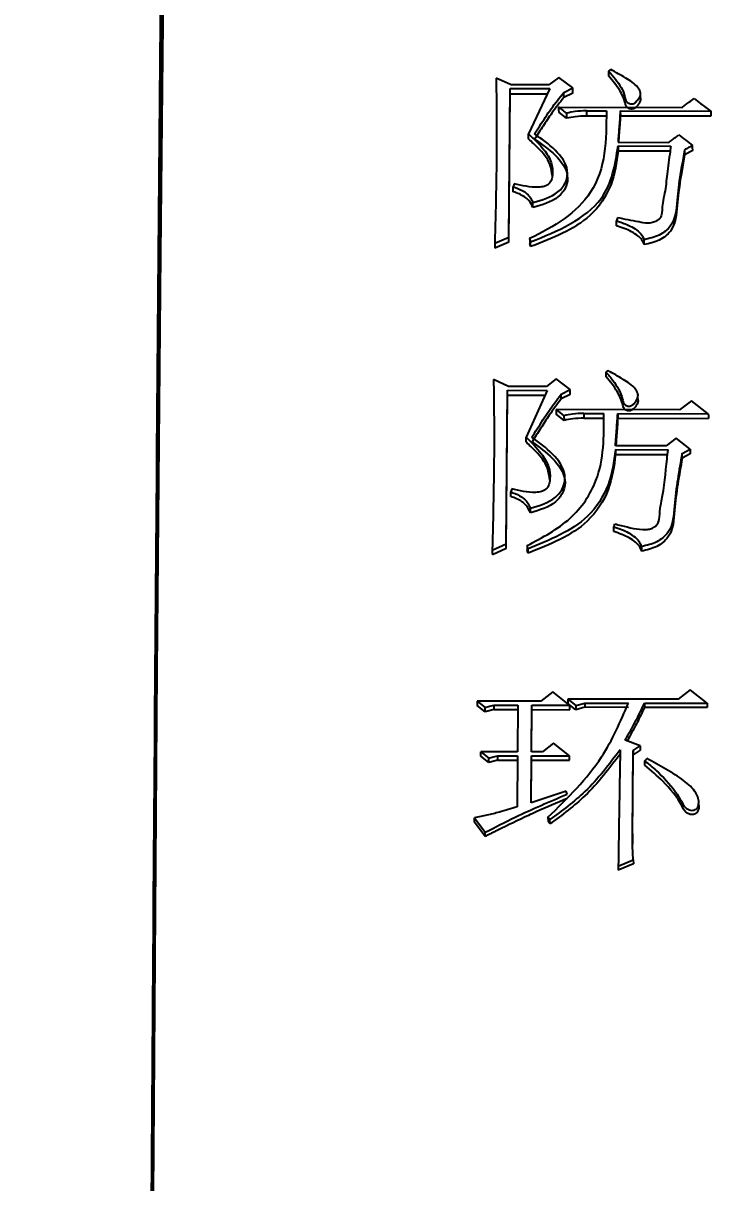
# Model space of a CAD drawing. Header units: millimetres. Extents: x 2454 to 4226, y 715 to 1968.
# Drawn here: x 2842.8 to 2849.62, y 1788.15 to 1799.49 of the extents above; entities that cross this region are included whole.
import ezdxf

# ---------------------------------------------------------------- set-up
doc = ezdxf.new("R2010")
doc.units = ezdxf.units.MM
doc.layers.add('标注', color=3, linetype='Continuous', lineweight=13)
doc.styles.add('SLDTEXTSTYLE1', font='txt.shx', dxfattribs={"width": 0.7, "bigfont": 'gbcbig.shx'})
doc.dimstyles.new('SLDDIMSTYLE12$0', dxfattribs={"dimtxt": 12, "dimasz": 10, "dimexe": 0, "dimexo": 0.0625, "dimgap": 0.875, "dimtad": 1, "dimdec": 1, "dimlfac": 1.8, "dimrnd": 1e-09, "dimzin": 12, "dimdsep": 46, "dimtxsty": 'SLDTEXTSTYLE1', "dimcen": 0.09, "dimdle": 8.16, "dimclrd": 3, "dimclre": 3, "dimadec": 0, "dimazin": 3, "dimtfac": 1, "dimtdec": 1, "dimtofl": 0, "dimtmove": 0, "dimatfit": 3, "dimfxl": 0, "dimfrac": 2, "dimtolj": 1, "dimlwd": 5, "dimlwe": 5, "dimarcsym": 0})

# ---------------------------------------------------------------- blocks, each defined once
blk = doc.blocks.new('*D56')
at = {"layer": 'Defpoints', "color": 0, "transparency": 16777216}
for p in [(3032.639, 1924.435), (3032.639, 1854.79), (2793.431, 1778.896)]:
    blk.add_point(p, dxfattribs=at)
at = {"layer": '标注', "color": 3, "linetype": 'Continuous', "lineweight": 5, "transparency": 16777216}
for p, q in [((3032.639, 1924.372), (3032.639, 1854.79)), ((2803.431, 1854.79), (3022.639, 1854.79))]:
    blk.add_line(p, q, dxfattribs=at)
at = {"layer": '标注', "color": 3, "lineweight": 5, "transparency": 16777216}
blk.add_line((2793.431, 1778.958), (2793.431, 1854.79), dxfattribs=at)
at = {"layer": '标注', "color": 3, "transparency": 16777216}
for points in [[(2803.431, 1856.457), (2803.431, 1853.123), (2793.431, 1854.79)], [(3022.639, 1856.457), (3022.639, 1853.123), (3032.639, 1854.79)]]:
    blk.add_solid(points, dxfattribs=at)
at = {"layer": '标注', "color": 0, "transparency": 16777216, "insert": (2913.035, 1869.379), "char_height": 12, "attachment_point": 5, "style": 'SLDTEXTSTYLE1'}
blk.add_mtext('\\A1;{\\H2.28571x;290}', dxfattribs=at)

msp = doc.modelspace()

# ---------------------------------------------------------------- linework, layer by layer
at = {"color": 7, "linetype": 'Continuous', "lineweight": 25}
for p, q in [((2847.573, 1798.891), (2847.427, 1798.956)), ((2848.041, 1798.962), (2847.943, 1798.89)), ((2848.176, 1798.861), (2848.041, 1798.962)), ((2848.528, 1799.026), (2848.548, 1799.041)), ((2847.55, 1797.401), (2847.563, 1798.855)), ((2847.563, 1798.855), (2847.952, 1798.854)), ((2847.943, 1798.89), (2847.573, 1798.891)), ((2847.952, 1798.854), (2847.744, 1798.412)), ((2848.088, 1798.817), (2848.176, 1798.861)), ((2847.551, 1797.353), (2847.563, 1798.804)), ((2847.563, 1798.804), (2847.928, 1798.803)), ((2848.177, 1798.81), (2848.089, 1798.767)), ((2848.839, 1798.814), (2848.839, 1798.819)), ((2848.839, 1798.768), (2848.839, 1798.802)), ((2848.038, 1798.673), (2849.245, 1798.67)), ((2848.116, 1798.564), (2848.039, 1798.622)), ((2848.115, 1798.614), (2848.116, 1798.564)), ((2848.31, 1798.636), (2848.505, 1798.635)), ((2848.31, 1798.636), (2848.311, 1798.585)), ((2848.641, 1798.635), (2849.527, 1798.633)), ((2848.641, 1798.635), (2848.642, 1798.585)), ((2848.506, 1798.585), (2848.311, 1798.585)), ((2849.528, 1798.583), (2848.642, 1798.585)), ((2847.744, 1798.362), (2847.744, 1798.412)), ((2848.619, 1798.33), (2849.116, 1798.328)), ((2848.619, 1798.293), (2849.135, 1798.292)), ((2848.619, 1798.293), (2848.619, 1798.243)), ((2849.135, 1798.242), (2848.619, 1798.243)), ((2849.271, 1798.255), (2849.271, 1798.205)), ((2849.35, 1798.249), (2849.271, 1798.205)), ((2848.126, 1797.977), (2848.125, 1798.027)), ((2847.603, 1797.923), (2847.593, 1797.893)), ((2847.594, 1797.844), (2847.593, 1797.893)), ((2847.787, 1797.69), (2847.787, 1797.739)), ((2848.613, 1797.59), (2848.603, 1797.561)), ((2847.413, 1797.342), (2847.55, 1797.401)), ((2847.754, 1797.386), (2847.764, 1797.356)), ((2848.874, 1797.328), (2848.874, 1797.376)), ((2847.551, 1797.353), (2847.414, 1797.294)), ((2847.764, 1797.308), (2847.755, 1797.337)), ((2847.764, 1797.308), (2847.764, 1797.356)), ((2847.548, 1795.94), (2847.402, 1796.008)), ((2848.015, 1796.014), (2847.918, 1795.939)), ((2848.151, 1795.909), (2848.015, 1796.014)), ((2848.503, 1796.08), (2848.522, 1796.095)), ((2847.526, 1794.399), (2847.538, 1795.903)), ((2847.538, 1795.903), (2847.927, 1795.902)), ((2847.918, 1795.939), (2847.548, 1795.94)), ((2847.927, 1795.902), (2847.719, 1795.444)), ((2848.063, 1795.864), (2848.151, 1795.909)), ((2847.526, 1794.355), (2847.538, 1795.856)), ((2847.538, 1795.856), (2847.906, 1795.856)), ((2848.152, 1795.863), (2848.064, 1795.818)), ((2848.814, 1795.861), (2848.814, 1795.866)), ((2848.814, 1795.819), (2848.814, 1795.849)), ((2849.338, 1795.801), (2849.22, 1795.712)), ((2849.502, 1795.673), (2849.338, 1795.801)), ((2848.013, 1795.714), (2848.09, 1795.654)), ((2849.22, 1795.712), (2848.013, 1795.714)), ((2848.091, 1795.608), (2848.014, 1795.668)), ((2848.285, 1795.676), (2848.48, 1795.676)), ((2848.285, 1795.676), (2848.286, 1795.63)), ((2848.616, 1795.675), (2849.502, 1795.673)), ((2848.616, 1795.675), (2848.617, 1795.629)), ((2848.09, 1795.654), (2848.091, 1795.608)), ((2848.286, 1795.63), (2848.481, 1795.629)), ((2848.617, 1795.629), (2849.503, 1795.627)), ((2847.719, 1795.398), (2847.719, 1795.444)), ((2849.091, 1795.358), (2848.594, 1795.359)), ((2849.189, 1795.433), (2849.091, 1795.358)), ((2849.324, 1795.328), (2849.189, 1795.433)), ((2849.246, 1795.283), (2849.324, 1795.328)), ((2848.594, 1795.322), (2849.11, 1795.321)), ((2848.594, 1795.322), (2848.595, 1795.276)), ((2848.595, 1795.276), (2849.111, 1795.275)), ((2849.247, 1795.237), (2849.246, 1795.283)), ((2849.325, 1795.282), (2849.247, 1795.237)), ((2848.101, 1795.001), (2848.1, 1795.047)), ((2847.579, 1794.938), (2847.569, 1794.908)), ((2847.569, 1794.863), (2847.569, 1794.908)), ((2847.763, 1794.704), (2847.762, 1794.749)), ((2847.389, 1794.339), (2847.526, 1794.399)), ((2847.526, 1794.355), (2847.39, 1794.294)), ((2847.74, 1794.309), (2847.731, 1794.339)), ((2847.74, 1794.309), (2847.739, 1794.353)), ((2847.982, 1792.952), (2847.864, 1792.86)), ((2848.146, 1792.821), (2847.982, 1792.952)), ((2849.326, 1792.972), (2849.208, 1792.88)), ((2849.49, 1792.841), (2849.326, 1792.972)), ((2847.241, 1792.861), (2847.319, 1792.799)), ((2847.864, 1792.86), (2847.241, 1792.861)), ((2848.127, 1792.882), (2848.205, 1792.82)), ((2849.208, 1792.88), (2848.127, 1792.882)), ((2848.206, 1792.778), (2848.128, 1792.84)), ((2848.205, 1792.82), (2848.293, 1792.843)), ((2848.293, 1792.843), (2848.721, 1792.842)), ((2848.877, 1792.842), (2849.49, 1792.841)), ((2847.319, 1792.757), (2847.242, 1792.819)), ((2847.319, 1792.757), (2847.319, 1792.799)), ((2847.407, 1792.78), (2847.319, 1792.757)), ((2847.407, 1792.822), (2847.64, 1792.822)), ((2847.407, 1792.78), (2847.641, 1792.779)), ((2847.64, 1792.822), (2847.637, 1792.365)), ((2847.773, 1792.364), (2847.776, 1792.821)), ((2847.774, 1792.364), (2847.777, 1792.779)), ((2847.776, 1792.821), (2848.146, 1792.821)), ((2847.777, 1792.779), (2848.147, 1792.778)), ((2848.293, 1792.801), (2848.206, 1792.778)), ((2848.722, 1792.8), (2848.293, 1792.801)), ((2849.491, 1792.799), (2848.877, 1792.8)), ((2847.988, 1792.449), (2847.88, 1792.364)), ((2848.143, 1792.325), (2847.988, 1792.449)), ((2848.835, 1792.424), (2848.689, 1792.479)), ((2848.76, 1791.567), (2848.766, 1792.378)), ((2848.766, 1792.378), (2848.835, 1792.424)), ((2848.835, 1792.382), (2848.767, 1792.336)), ((2847.277, 1792.365), (2847.354, 1792.303)), ((2847.637, 1792.365), (2847.277, 1792.365)), ((2847.277, 1792.324), (2847.277, 1792.365)), ((2847.355, 1792.261), (2847.277, 1792.324)), ((2847.355, 1792.261), (2847.354, 1792.303)), ((2847.443, 1792.285), (2847.355, 1792.261)), ((2847.442, 1792.326), (2847.637, 1792.326)), ((2847.443, 1792.285), (2847.637, 1792.284)), ((2847.637, 1792.326), (2847.633, 1791.828)), ((2847.769, 1791.866), (2847.773, 1792.325)), ((2847.771, 1791.867), (2847.774, 1792.284)), ((2847.88, 1792.364), (2847.773, 1792.364)), ((2847.773, 1792.325), (2848.143, 1792.325)), ((2847.774, 1792.284), (2848.143, 1792.283)), ((2848.761, 1791.527), (2848.767, 1792.336)), ((2848.883, 1792.235), (2848.882, 1792.277)), ((2848.111, 1791.982), (2847.769, 1791.866)), ((2848.121, 1791.951), (2848.111, 1791.982)), ((2849.381, 1791.962), (2849.381, 1791.963)), ((2847.214, 1791.719), (2847.32, 1791.578)), ((2847.934, 1791.725), (2847.935, 1791.685)), ((2847.954, 1791.661), (2847.953, 1791.702)), ((2847.32, 1791.538), (2847.214, 1791.678)), ((2847.954, 1791.661), (2847.935, 1791.685)), ((2848.76, 1791.567), (2848.761, 1791.527)), ((2848.761, 1791.527), (2848.761, 1791.463)), ((2848.762, 1791.441), (2848.761, 1791.463)), ((2848.622, 1791.247), (2848.768, 1791.309)), ((2848.769, 1791.269), (2848.622, 1791.207)), ((2848.768, 1791.309), (2848.769, 1791.269))]:
    msp.add_line(p, q, dxfattribs=at)
at = {"color": 7, "linetype": 'Continuous', "lineweight": 25, "flags": 128}
for points in [[(2844.789, 1828.119), (2844.74, 1827.952), (2844.691, 1827.449), (2844.641, 1826.614), (2844.591, 1825.45), (2844.541, 1823.963), (2844.492, 1822.159), (2844.443, 1820.048), (2844.395, 1817.638), (2844.349, 1814.942), (2844.303, 1811.971), (2844.26, 1808.74), (2844.218, 1805.264), (2844.178, 1801.559), (2844.14, 1797.641), (2844.104, 1793.53), (2844.071, 1789.245), (2844.041, 1784.805), (2844.013, 1780.232), (2843.988, 1775.546), (2843.966, 1770.769), (2843.948, 1765.925), (2843.932, 1761.034), (2843.92, 1756.121)], [(2844.788, 1827.419), (2844.739, 1827.252), (2844.69, 1826.755), (2844.641, 1825.928), (2844.591, 1824.775), (2844.542, 1823.302), (2844.493, 1821.516), (2844.445, 1819.425), (2844.398, 1817.039), (2844.351, 1814.369), (2844.307, 1811.428), (2844.263, 1808.228), (2844.222, 1804.786), (2844.182, 1801.116), (2844.145, 1797.237), (2844.109, 1793.166), (2844.077, 1788.923), (2844.046, 1784.526), (2844.019, 1779.997), (2843.994, 1775.357), (2843.982, 1772.692)], [(2848.529, 1798.975), (2848.528, 1798.993), (2848.528, 1799.01), (2848.528, 1799.026)], [(2847.563, 1798.804), (2847.563, 1798.832), (2847.563, 1798.855)], [(2848.177, 1798.81), (2848.176, 1798.838), (2848.176, 1798.861)], [(2848.089, 1798.767), (2848.088, 1798.795), (2848.088, 1798.817)], [(2848.038, 1798.673), (2848.038, 1798.644), (2848.039, 1798.622)], [(2849.527, 1798.633), (2849.528, 1798.605), (2849.528, 1798.583)], [(2849.35, 1798.249), (2849.349, 1798.277), (2849.349, 1798.299)], [(2848.603, 1797.512), (2848.603, 1797.532), (2848.603, 1797.546), (2848.603, 1797.561)], [(2847.551, 1797.353), (2847.55, 1797.38), (2847.55, 1797.401)], [(2847.754, 1797.386), (2847.755, 1797.366), (2847.755, 1797.352), (2847.755, 1797.337)], [(2847.413, 1797.342), (2847.414, 1797.315), (2847.414, 1797.294)], [(2848.503, 1796.034), (2848.503, 1796.05), (2848.503, 1796.065), (2848.503, 1796.08)], [(2847.538, 1795.856), (2847.538, 1795.882), (2847.538, 1795.903)], [(2848.152, 1795.863), (2848.151, 1795.889), (2848.151, 1795.909)], [(2848.064, 1795.818), (2848.063, 1795.844), (2848.063, 1795.864)], [(2848.013, 1795.714), (2848.013, 1795.688), (2848.014, 1795.668)], [(2849.502, 1795.673), (2849.503, 1795.648), (2849.503, 1795.627)], [(2849.324, 1795.328), (2849.325, 1795.302), (2849.325, 1795.282)], [(2848.579, 1794.52), (2848.579, 1794.538), (2848.579, 1794.551), (2848.578, 1794.565)], [(2847.389, 1794.339), (2847.389, 1794.314), (2847.39, 1794.294)], [(2847.526, 1794.355), (2847.526, 1794.38), (2847.526, 1794.399)], [(2847.73, 1794.384), (2847.73, 1794.366), (2847.73, 1794.353), (2847.731, 1794.339)], [(2848.849, 1794.374), (2848.85, 1794.361), (2848.85, 1794.348), (2848.85, 1794.329)], [(2847.241, 1792.861), (2847.242, 1792.837), (2847.242, 1792.819)], [(2848.127, 1792.882), (2848.128, 1792.859), (2848.128, 1792.84)], [(2848.293, 1792.843), (2848.293, 1792.82), (2848.293, 1792.801)], [(2848.877, 1792.842), (2848.877, 1792.818), (2848.877, 1792.8)], [(2849.49, 1792.841), (2849.49, 1792.817), (2849.491, 1792.799)], [(2847.319, 1792.799), (2847.363, 1792.811), (2847.407, 1792.822)], [(2847.407, 1792.78), (2847.407, 1792.804), (2847.407, 1792.822)], [(2847.777, 1792.779), (2847.777, 1792.803), (2847.776, 1792.821)], [(2848.147, 1792.778), (2848.147, 1792.802), (2848.146, 1792.821)], [(2848.205, 1792.82), (2848.205, 1792.797), (2848.206, 1792.778)], [(2848.766, 1792.378), (2848.767, 1792.354), (2848.767, 1792.336)], [(2848.835, 1792.424), (2848.835, 1792.401), (2848.835, 1792.382)], [(2847.354, 1792.303), (2847.398, 1792.315), (2847.442, 1792.326)], [(2847.443, 1792.285), (2847.442, 1792.308), (2847.442, 1792.326)], [(2847.774, 1792.284), (2847.773, 1792.307), (2847.773, 1792.325)], [(2848.143, 1792.283), (2848.143, 1792.306), (2848.143, 1792.325)], [(2848.882, 1792.276), (2848.892, 1792.288), (2848.902, 1792.3)], [(2847.214, 1791.678), (2847.214, 1791.701), (2847.214, 1791.719)], [(2847.953, 1791.702), (2847.944, 1791.714), (2847.934, 1791.725)], [(2847.32, 1791.538), (2847.32, 1791.56), (2847.32, 1791.578)], [(2848.622, 1791.247), (2848.622, 1791.224), (2848.622, 1791.207)]]:
    msp.add_lwpolyline(points, dxfattribs=at)
at = {"color": 7, "linetype": 'Continuous', "lineweight": 25}
for points, knots in [([(2843.979, 1772.695), (2843.981, 1773.153), (2843.99, 1775.448), (2844.008, 1779.538), (2844.036, 1784.857), (2844.072, 1790.529), (2844.116, 1796.438), (2844.17, 1802.411), (2844.23, 1807.886), (2844.294, 1812.774), (2844.361, 1817.034), (2844.426, 1820.301), (2844.485, 1822.717), (2844.539, 1824.466), (2844.591, 1825.737), (2844.641, 1826.594), (2844.673, 1826.846), (2844.689, 1826.972)], [0, 0, 0, 0, 0.015982, 0.079971, 0.143956, 0.207938, 0.29112, 0.374568, 0.45775, 0.540927, 0.624368, 0.707543, 0.76895, 0.830357, 0.891763, 0.945879, 1, 1, 1, 1]), ([(2847.427, 1798.956), (2847.43, 1798.74), (2847.434, 1798.365), (2847.426, 1797.826), (2847.417, 1797.504), (2847.413, 1797.342)], [0, 0, 0, 0, 0.405511, 0.702727, 1, 1, 1, 1]), ([(2848.528, 1799.026), (2848.55, 1799), (2848.617, 1798.922), (2848.681, 1798.822), (2848.694, 1798.735), (2848.715, 1798.714), (2848.732, 1798.706), (2848.75, 1798.703), (2848.767, 1798.706), (2848.785, 1798.714), (2848.81, 1798.738), (2848.835, 1798.77), (2848.842, 1798.809), (2848.833, 1798.839), (2848.793, 1798.896), (2848.69, 1798.962), (2848.597, 1799.013), (2848.548, 1799.041)], [0, 0, 0, 0, 0.11061, 0.333674, 0.388222, 0.40634, 0.424432, 0.443271, 0.458128, 0.47296, 0.501623, 0.56832, 0.601909, 0.635256, 0.674016, 0.828382, 1, 1, 1, 1]), ([(2848.837, 1798.767), (2848.839, 1798.761), (2848.843, 1798.744), (2848.827, 1798.71), (2848.806, 1798.68), (2848.779, 1798.66), (2848.763, 1798.654), (2848.746, 1798.653), (2848.729, 1798.657), (2848.714, 1798.665), (2848.698, 1798.682), (2848.683, 1798.743), (2848.638, 1798.848), (2848.567, 1798.93), (2848.529, 1798.975)], [0, 0, 0, 0, 0.037888, 0.093905, 0.200021, 0.233819, 0.259124, 0.284492, 0.30993, 0.339394, 0.370102, 0.428696, 0.687359, 1, 1, 1, 1]), ([(2847.802, 1798.411), (2847.82, 1798.438), (2847.874, 1798.52), (2847.963, 1798.658), (2848.046, 1798.764), (2848.088, 1798.817)], [0, 0, 0, 0, 0.191825, 0.595548, 1, 1, 1, 1]), ([(2848.089, 1798.767), (2848.049, 1798.717), (2847.977, 1798.626), (2847.887, 1798.488), (2847.831, 1798.404), (2847.803, 1798.361)], [0, 0, 0, 0, 0.3845261, 0.6922469, 1, 1, 1, 1]), ([(2849.245, 1798.67), (2849.256, 1798.678), (2849.279, 1798.695), (2849.318, 1798.724), (2849.346, 1798.744), (2849.363, 1798.757)], [0, 0, 0, 0, 0.28642, 0.57284, 1, 1, 1, 1]), ([(2849.363, 1798.757), (2849.385, 1798.74), (2849.423, 1798.711), (2849.478, 1798.67), (2849.511, 1798.645), (2849.527, 1798.633)], [0, 0, 0, 0, 0.404353, 0.702176, 1, 1, 1, 1]), ([(2848.505, 1798.635), (2848.504, 1798.353), (2848.503, 1797.956), (2848.102, 1797.564), (2847.871, 1797.446), (2847.754, 1797.386)], [0, 0, 0, 0, 0.546029, 0.769263, 1, 1, 1, 1]), ([(2848.115, 1798.614), (2848.104, 1798.623), (2848.086, 1798.637), (2848.06, 1798.656), (2848.045, 1798.667), (2848.038, 1798.673)], [0, 0, 0, 0, 0.429625, 0.714812, 1, 1, 1, 1]), ([(2848.31, 1798.636), (2848.273, 1798.635), (2848.207, 1798.633), (2848.144, 1798.62), (2848.115, 1798.614)], [0, 0, 0, 0, 0.5611396, 1, 1, 1, 1]), ([(2848.641, 1798.635), (2848.637, 1798.581), (2848.632, 1798.502), (2848.624, 1798.401), (2848.621, 1798.353), (2848.619, 1798.33)], [0, 0, 0, 0, 0.535269, 0.767634, 1, 1, 1, 1]), ([(2848.311, 1798.585), (2848.274, 1798.585), (2848.208, 1798.583), (2848.144, 1798.57), (2848.116, 1798.564)], [0, 0, 0, 0, 0.561154, 1, 1, 1, 1]), ([(2848.642, 1798.585), (2848.638, 1798.53), (2848.632, 1798.451), (2848.626, 1798.366), (2848.624, 1798.336), (2848.623, 1798.33)], [0, 0, 0, 0, 0.647018, 0.921081, 1, 1, 1, 1]), ([(2847.744, 1798.412), (2847.797, 1798.361), (2847.886, 1798.277), (2847.972, 1798.141), (2847.983, 1798.04), (2847.973, 1797.972), (2847.956, 1797.933), (2847.927, 1797.908), (2847.889, 1797.893), (2847.778, 1797.882), (2847.681, 1797.905), (2847.603, 1797.923)], [0, 0, 0, 0, 0.23714, 0.400338, 0.532608, 0.587589, 0.643045, 0.67499, 0.706806, 0.766264, 1, 1, 1, 1]), ([(2847.787, 1797.739), (2847.876, 1797.765), (2848.011, 1797.804), (2848.118, 1797.937), (2848.138, 1798.094), (2848.009, 1798.265), (2847.872, 1798.362), (2847.802, 1798.411)], [0, 0, 0, 0, 0.250822, 0.378288, 0.502275, 0.745754, 1, 1, 1, 1]), ([(2849.116, 1798.328), (2849.127, 1798.337), (2849.149, 1798.353), (2849.182, 1798.377), (2849.203, 1798.393), (2849.214, 1798.401)], [0, 0, 0, 0, 0.343704, 0.671851, 1, 1, 1, 1]), ([(2849.214, 1798.401), (2849.236, 1798.384), (2849.281, 1798.35), (2849.326, 1798.316), (2849.349, 1798.299)], [0, 0, 0, 0, 0.5, 1, 1, 1, 1]), ([(2847.977, 1797.997), (2847.972, 1798.037), (2847.959, 1798.139), (2847.856, 1798.257), (2847.776, 1798.332), (2847.744, 1798.362)], [0, 0, 0, 0, 0.278125, 0.717787, 1, 1, 1, 1]), ([(2847.764, 1797.356), (2847.896, 1797.408), (2848.157, 1797.51), (2848.544, 1797.807), (2848.591, 1798.111), (2848.619, 1798.293)], [0, 0, 0, 0, 0.292537, 0.575037, 1, 1, 1, 1]), ([(2847.803, 1798.361), (2847.873, 1798.312), (2848.01, 1798.215), (2848.138, 1798.044), (2848.119, 1797.888), (2848.011, 1797.755), (2847.877, 1797.716), (2847.787, 1797.69)], [0, 0, 0, 0, 0.254284, 0.49769, 0.621606, 0.74905, 1, 1, 1, 1]), ([(2849.135, 1798.292), (2849.133, 1798.274), (2849.122, 1798.182), (2849.097, 1798.029), (2849.085, 1797.861), (2849.053, 1797.743), (2849.052, 1797.668), (2849.045, 1797.615), (2849.026, 1797.579), (2848.996, 1797.556), (2848.955, 1797.541), (2848.895, 1797.535), (2848.781, 1797.558), (2848.683, 1797.577), (2848.613, 1797.59)], [0, 0, 0, 0, 0.051336, 0.256637, 0.430421, 0.517324, 0.588777, 0.636902, 0.665483, 0.694221, 0.729636, 0.765754, 0.832358, 1, 1, 1, 1]), ([(2849.349, 1798.299), (2849.336, 1798.292), (2849.31, 1798.277), (2849.284, 1798.262), (2849.271, 1798.255)], [0, 0, 0, 0, 0.5, 1, 1, 1, 1]), ([(2848.619, 1798.243), (2848.604, 1798.131), (2848.574, 1797.905), (2848.318, 1797.522), (2847.977, 1797.39), (2847.764, 1797.308)], [0, 0, 0, 0, 0.270761, 0.545299, 1, 1, 1, 1]), ([(2849.271, 1798.255), (2849.241, 1798.094), (2849.196, 1797.849), (2849.183, 1797.537), (2849.025, 1797.41), (2848.925, 1797.388), (2848.874, 1797.376)], [0, 0, 0, 0, 0.491714, 0.746407, 0.869814, 1, 1, 1, 1]), ([(2849.271, 1798.205), (2849.242, 1798.044), (2849.196, 1797.8), (2849.184, 1797.488), (2849.026, 1797.361), (2848.926, 1797.339), (2848.874, 1797.328)], [0, 0, 0, 0, 0.491589, 0.746228, 0.86969, 1, 1, 1, 1]), ([(2847.593, 1797.893), (2847.623, 1797.883), (2847.673, 1797.866), (2847.73, 1797.827), (2847.767, 1797.786), (2847.78, 1797.755), (2847.787, 1797.739)], [0, 0, 0, 0, 0.350403, 0.572048, 0.788227, 1, 1, 1, 1]), ([(2847.787, 1797.69), (2847.776, 1797.714), (2847.757, 1797.754), (2847.705, 1797.796), (2847.653, 1797.825), (2847.614, 1797.838), (2847.594, 1797.844)], [0, 0, 0, 0, 0.32794, 0.547132, 0.771558, 1, 1, 1, 1]), ([(2848.603, 1797.561), (2848.642, 1797.548), (2848.707, 1797.527), (2848.787, 1797.483), (2848.847, 1797.438), (2848.865, 1797.396), (2848.874, 1797.376)], [0, 0, 0, 0, 0.349628, 0.572485, 0.789937, 1, 1, 1, 1]), ([(2848.874, 1797.328), (2848.868, 1797.343), (2848.856, 1797.375), (2848.811, 1797.418), (2848.752, 1797.456), (2848.68, 1797.487), (2848.629, 1797.504), (2848.603, 1797.512)], [0, 0, 0, 0, 0.161828, 0.328118, 0.548798, 0.773386, 1, 1, 1, 1]), ([(2847.402, 1796.008), (2847.405, 1795.784), (2847.409, 1795.396), (2847.401, 1794.838), (2847.393, 1794.505), (2847.389, 1794.339)], [0, 0, 0, 0, 0.405511, 0.702727, 1, 1, 1, 1]), ([(2848.503, 1796.08), (2848.525, 1796.054), (2848.592, 1795.973), (2848.656, 1795.869), (2848.669, 1795.779), (2848.69, 1795.757), (2848.707, 1795.749), (2848.725, 1795.746), (2848.742, 1795.749), (2848.76, 1795.757), (2848.785, 1795.782), (2848.81, 1795.816), (2848.817, 1795.856), (2848.808, 1795.887), (2848.768, 1795.946), (2848.665, 1796.014), (2848.572, 1796.067), (2848.522, 1796.095)], [0, 0, 0, 0, 0.11061, 0.333673, 0.388222, 0.406339, 0.424432, 0.44327, 0.458128, 0.472959, 0.501622, 0.568318, 0.601906, 0.635253, 0.674013, 0.828364, 1, 1, 1, 1]), ([(2848.812, 1795.819), (2848.814, 1795.812), (2848.818, 1795.795), (2848.802, 1795.759), (2848.781, 1795.728), (2848.754, 1795.708), (2848.738, 1795.701), (2848.721, 1795.7), (2848.704, 1795.704), (2848.689, 1795.712), (2848.673, 1795.73), (2848.658, 1795.793), (2848.613, 1795.902), (2848.542, 1795.987), (2848.503, 1796.034)], [0, 0, 0, 0, 0.038174, 0.094174, 0.200258, 0.234047, 0.259344, 0.284705, 0.310135, 0.33959, 0.370289, 0.428865, 0.687451, 1, 1, 1, 1]), ([(2847.777, 1795.444), (2847.795, 1795.471), (2847.849, 1795.556), (2847.938, 1795.699), (2848.021, 1795.809), (2848.063, 1795.864)], [0, 0, 0, 0, 0.191825, 0.595548, 1, 1, 1, 1]), ([(2848.064, 1795.818), (2848.024, 1795.766), (2847.952, 1795.672), (2847.862, 1795.529), (2847.806, 1795.442), (2847.778, 1795.398)], [0, 0, 0, 0, 0.384526, 0.692247, 1, 1, 1, 1]), ([(2847.73, 1794.384), (2847.88, 1794.463), (2848.173, 1794.617), (2848.485, 1795.085), (2848.482, 1795.453), (2848.48, 1795.676)], [0, 0, 0, 0, 0.291826, 0.570002, 1, 1, 1, 1]), ([(2848.285, 1795.676), (2848.248, 1795.675), (2848.182, 1795.674), (2848.119, 1795.66), (2848.09, 1795.654)], [0, 0, 0, 0, 0.5611396, 1, 1, 1, 1]), ([(2848.594, 1795.359), (2848.596, 1795.388), (2848.6, 1795.445), (2848.608, 1795.55), (2848.613, 1795.627), (2848.616, 1795.675)], [0, 0, 0, 0, 0.2703106, 0.540621, 1, 1, 1, 1]), ([(2848.286, 1795.63), (2848.249, 1795.629), (2848.183, 1795.628), (2848.119, 1795.614), (2848.091, 1795.608)], [0, 0, 0, 0, 0.561154, 1, 1, 1, 1]), ([(2848.617, 1795.629), (2848.613, 1795.573), (2848.607, 1795.492), (2848.601, 1795.402), (2848.599, 1795.369), (2848.598, 1795.359)], [0, 0, 0, 0, 0.626733, 0.897993, 1, 1, 1, 1]), ([(2847.719, 1795.444), (2847.772, 1795.392), (2847.862, 1795.304), (2847.947, 1795.164), (2847.958, 1795.06), (2847.948, 1794.989), (2847.931, 1794.949), (2847.902, 1794.923), (2847.864, 1794.908), (2847.753, 1794.896), (2847.656, 1794.92), (2847.579, 1794.938)], [0, 0, 0, 0, 0.23773, 0.400863, 0.533107, 0.587825, 0.643013, 0.674945, 0.706748, 0.766162, 1, 1, 1, 1]), ([(2847.762, 1794.749), (2847.851, 1794.775), (2847.986, 1794.816), (2848.094, 1794.954), (2848.113, 1795.115), (2847.984, 1795.292), (2847.847, 1795.393), (2847.777, 1795.444)], [0, 0, 0, 0, 0.250751, 0.378254, 0.502276, 0.745754, 1, 1, 1, 1]), ([(2847.953, 1795.022), (2847.947, 1795.063), (2847.934, 1795.168), (2847.831, 1795.29), (2847.751, 1795.368), (2847.719, 1795.398)], [0, 0, 0, 0, 0.27825, 0.719257, 1, 1, 1, 1]), ([(2847.778, 1795.398), (2847.848, 1795.347), (2847.985, 1795.247), (2848.114, 1795.07), (2848.094, 1794.909), (2847.987, 1794.771), (2847.852, 1794.73), (2847.763, 1794.704)], [0, 0, 0, 0, 0.254284, 0.49769, 0.62164, 0.749121, 1, 1, 1, 1]), ([(2848.594, 1795.322), (2848.579, 1795.205), (2848.548, 1794.971), (2848.293, 1794.575), (2847.952, 1794.438), (2847.739, 1794.353)], [0, 0, 0, 0, 0.270901, 0.545498, 1, 1, 1, 1]), ([(2848.595, 1795.276), (2848.58, 1795.16), (2848.549, 1794.926), (2848.293, 1794.53), (2847.953, 1794.394), (2847.74, 1794.309)], [0, 0, 0, 0, 0.270761, 0.545299, 1, 1, 1, 1]), ([(2848.588, 1794.595), (2848.608, 1794.59), (2848.708, 1794.567), (2848.824, 1794.532), (2848.937, 1794.546), (2848.975, 1794.562), (2849.002, 1794.586), (2849.029, 1794.637), (2849.023, 1794.719), (2849.071, 1794.922), (2849.085, 1795.124), (2849.106, 1795.29), (2849.11, 1795.321)], [0, 0, 0, 0, 0.04844, 0.240742, 0.275063, 0.309506, 0.336528, 0.363548, 0.457331, 0.549664, 0.918131, 1, 1, 1, 1]), ([(2849.246, 1795.283), (2849.216, 1795.116), (2849.171, 1794.863), (2849.159, 1794.54), (2849.001, 1794.408), (2848.901, 1794.385), (2848.849, 1794.374)], [0, 0, 0, 0, 0.49171, 0.746466, 0.869846, 1, 1, 1, 1]), ([(2849.247, 1795.237), (2849.217, 1795.07), (2849.172, 1794.818), (2849.159, 1794.495), (2849.002, 1794.364), (2848.901, 1794.341), (2848.85, 1794.329)], [0, 0, 0, 0, 0.4915844, 0.7462857, 0.869721, 1, 1, 1, 1]), ([(2847.569, 1794.908), (2847.599, 1794.898), (2847.648, 1794.88), (2847.705, 1794.839), (2847.742, 1794.797), (2847.755, 1794.765), (2847.762, 1794.749)], [0, 0, 0, 0, 0.350403, 0.572048, 0.788227, 1, 1, 1, 1]), ([(2847.763, 1794.704), (2847.751, 1794.728), (2847.732, 1794.77), (2847.68, 1794.814), (2847.628, 1794.844), (2847.589, 1794.857), (2847.569, 1794.863)], [0, 0, 0, 0, 0.3279399, 0.5471321, 0.771558, 1, 1, 1, 1]), ([(2848.578, 1794.565), (2848.58, 1794.57), (2848.583, 1794.58), (2848.587, 1794.59), (2848.588, 1794.595)], [0, 0, 0, 0, 0.499988, 1, 1, 1, 1]), ([(2848.849, 1794.374), (2848.843, 1794.39), (2848.83, 1794.423), (2848.786, 1794.467), (2848.727, 1794.506), (2848.655, 1794.539), (2848.604, 1794.556), (2848.578, 1794.565)], [0, 0, 0, 0, 0.1619304, 0.3282663, 0.5489369, 0.7734674, 1, 1, 1, 1]), ([(2848.85, 1794.329), (2848.844, 1794.346), (2848.831, 1794.379), (2848.787, 1794.423), (2848.728, 1794.461), (2848.655, 1794.494), (2848.605, 1794.511), (2848.579, 1794.52)], [0, 0, 0, 0, 0.161828, 0.328118, 0.548798, 0.773386, 1, 1, 1, 1]), ([(2847.739, 1794.353), (2847.738, 1794.358), (2847.735, 1794.369), (2847.732, 1794.379), (2847.73, 1794.384)], [0, 0, 0, 0, 0.499936, 1, 1, 1, 1]), ([(2847.934, 1791.725), (2848.126, 1791.913), (2848.465, 1792.246), (2848.643, 1792.662), (2848.721, 1792.842)], [0, 0, 0, 0, 0.5649502, 1, 1, 1, 1]), ([(2848.689, 1792.479), (2848.716, 1792.527), (2848.763, 1792.612), (2848.826, 1792.733), (2848.86, 1792.806), (2848.877, 1792.842)], [0, 0, 0, 0, 0.407857, 0.703807, 1, 1, 1, 1]), ([(2848.877, 1792.8), (2848.854, 1792.75), (2848.813, 1792.664), (2848.755, 1792.555), (2848.722, 1792.495), (2848.709, 1792.471)], [0, 0, 0, 0, 0.44709, 0.776397, 1, 1, 1, 1]), ([(2848.64, 1792.386), (2848.532, 1792.243), (2848.339, 1791.987), (2848.072, 1791.79), (2847.953, 1791.702)], [0, 0, 0, 0, 0.555139, 1, 1, 1, 1]), ([(2848.64, 1792.386), (2848.638, 1792.271), (2848.634, 1792.041), (2848.628, 1791.662), (2848.624, 1791.396), (2848.622, 1791.247)], [0, 0, 0, 0, 0.303552, 0.607104, 1, 1, 1, 1]), ([(2848.64, 1792.344), (2848.533, 1792.202), (2848.34, 1791.946), (2848.073, 1791.749), (2847.954, 1791.661)], [0, 0, 0, 0, 0.555074, 1, 1, 1, 1]), ([(2848.882, 1792.277), (2848.919, 1792.246), (2849.028, 1792.155), (2849.156, 1792.018), (2849.237, 1791.888), (2849.271, 1791.825), (2849.3, 1791.802), (2849.326, 1791.793), (2849.352, 1791.792), (2849.375, 1791.799), (2849.391, 1791.81), (2849.403, 1791.829), (2849.411, 1791.863), (2849.408, 1791.912), (2849.367, 1791.997), (2849.256, 1792.095), (2849.089, 1792.198), (2848.964, 1792.266), (2848.902, 1792.3)], [0, 0, 0, 0, 0.09659, 0.284957, 0.379061, 0.415302, 0.43328, 0.451354, 0.468517, 0.481841, 0.49525, 0.506683, 0.528197, 0.568056, 0.609709, 0.722361, 0.860063, 1, 1, 1, 1]), ([(2849.406, 1791.848), (2849.408, 1791.841), (2849.411, 1791.824), (2849.407, 1791.799), (2849.398, 1791.778), (2849.384, 1791.763), (2849.367, 1791.755), (2849.347, 1791.752), (2849.324, 1791.753), (2849.3, 1791.762), (2849.269, 1791.787), (2849.21, 1791.906), (2849.083, 1792.065), (2848.943, 1792.184), (2848.883, 1792.235)], [0, 0, 0, 0, 0.029643, 0.066038, 0.095951, 0.117049, 0.138148, 0.160232, 0.186735, 0.217346, 0.248351, 0.328509, 0.714743, 1, 1, 1, 1]), ([(2847.32, 1791.578), (2847.417, 1791.629), (2847.596, 1791.721), (2847.866, 1791.842), (2848.036, 1791.915), (2848.121, 1791.951)], [0, 0, 0, 0, 0.374082, 0.686951, 1, 1, 1, 1]), ([(2847.633, 1791.828), (2847.575, 1791.809), (2847.477, 1791.779), (2847.337, 1791.745), (2847.255, 1791.728), (2847.214, 1791.719)], [0, 0, 0, 0, 0.420935, 0.7102621, 1, 1, 1, 1]), ([(2848.121, 1791.91), (2848.02, 1791.866), (2847.893, 1791.812), (2847.667, 1791.709), (2847.538, 1791.646), (2847.424, 1791.59), (2847.403, 1791.579), (2847.377, 1791.566), (2847.351, 1791.553), (2847.331, 1791.543), (2847.32, 1791.538)], [0, 0, 0, 0, 0.374206, 0.467757, 0.842016, 0.861764, 0.90126, 0.921008, 0.960504, 1, 1, 1, 1]), ([(2848.768, 1791.309), (2848.766, 1791.34), (2848.762, 1791.398), (2848.76, 1791.484), (2848.76, 1791.54), (2848.76, 1791.567)], [0, 0, 0, 0, 0.354136, 0.677006, 1, 1, 1, 1])]:
    msp.add_open_spline(points, degree=3, knots=knots, dxfattribs=at)

# ---------------------------------------------------------------- dimensions: what is measured, and where the dimension line sits
at = {"layer": '标注'}
dim = msp.add_linear_dim(base=(3032.639, 1854.79), p1=(2793.431, 1778.896), p2=(3032.639, 1924.435), text='{\\H2.28571x;290}', dimstyle='SLDDIMSTYLE12$0', override={"dimtdec": 3, "dimtzin": 0}, dxfattribs=at)
dim.commit()
dim.dimension.update_dxf_attribs({"geometry": '*D56', "text_midpoint": (2913.035, 1854.79), "dimtype": 160})

doc.saveas('drawing.dxf')
